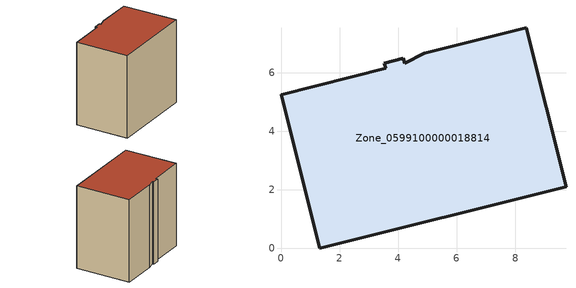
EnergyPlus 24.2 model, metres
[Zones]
Zone_0599100000018814
 floor ground (C_G): 0,5.24 3.57,6.15 3.52,6.33 4.18,6.49 4.22,6.33 4.89,6.67 8.37,7.54 9.73,2.11 1.32,0 z0
 wall outside (C_F): 3.57,6.15 0,5.24 1.32,0 9.73,2.11 8.37,7.54 4.89,6.67 4.22,6.33 4.18,6.49 3.52,6.33 3.57,6.15 z0:8.35
 roof outside (C_R): 8.37,7.54 4.89,6.67 4.22,6.33 4.18,6.49 3.52,6.33 3.57,6.15 0,5.24 1.32,0 9.73,2.11 z8.35
[BUILDING]
Pand.0599100000018814: North Axis=0; Terrain=City; Loads Convergence Tolerance Value=0.04; Temperature Convergence Tolerance Value=0.4; Solar Distribution=FullExterior; Maximum Number of Warmup Days=25; Minimum Number of Warmup Days=1
[Site:Location]
Rotterdam.The.Hague.AP_ZH_NLD Design_Conditions: Latitude=51.96; Longitude=4.45; Time Zone=1; Elevation=-4.5
[SITE:GROUNDTEMPERATURE:BUILDINGSURFACE]
18, 18, 18, 18, 18, 18, 18, 18, 18, 18, 18, 18
[MATERIAL] Thermal Absorptance=0.9; Solar Absorptance=0.7; Visible Absorptance=0.7
Name | Roughness | Thickness | Conductivity | Density | Specific Heat
G.TI.1975-1991 | MediumSmooth | 0.15 | 0.288461 | 540 | 1210
F.TI.1975-1991 | Rough | 0.3 | 0.230769 | 1920 | 840
R.TI.1975-1991 | MediumRough | 0.2 | 0.153846 | 1500 | 1000
[CONSTRUCTION]
C_G: G.TI.1975-1991
C_F: F.TI.1975-1991
C_R: R.TI.1975-1991
[ZONE]
Zone_0599100000018814: Type=1; Multiplier=1; Ceiling Height=Autocalculate; Volume=Autocalculate; Floor Area=autocalculate; Part of Total Floor Area=Yes
[ZONEINFILTRATION:DESIGNFLOWRATE]
Infil_Zone_0599100000018814: Zone or ZoneList or Space or SpaceList=Zone_0599100000018814; Schedule=AlwaysOn; Design Flow Rate Calculation Method=Flow/Area; Flow Rate per Floor Area=0.003; Constant Term Coefficient=1; Temperature Term Coefficient=0; Velocity Term Coefficient=0; Velocity Squared Term Coefficient=0
[HVACTEMPLATE:ZONE:IDEALLOADSAIRSYSTEM]
Zone_0599100000018814: Maximum Heating Supply Air Temperature=50; Minimum Cooling Supply Air Temperature=13; Maximum Heating Supply Air Humidity Ratio=0.0156; Minimum Cooling Supply Air Humidity Ratio=0.0077; Heating Limit=NoLimit; Cooling Limit=NoLimit; Dehumidification Control Type=ConstantSensibleHeatRatio; Cooling Sensible Heat Ratio=0.7; Dehumidification Setpoint=60; Humidification Control Type=None; Humidification Setpoint=30; Outdoor Air Method=None; Outdoor Air Flow Rate per Person=0.00944; Outdoor Air Flow Rate per Zone Floor Area=0; Outdoor Air Flow Rate per Zone=0; Demand Controlled Ventilation Type=None; Outdoor Air Economizer Type=NoEconomizer; Heat Recovery Type=None; Sensible Heat Recovery Effectiveness=0.7; Latent Heat Recovery Effectiveness=0.65
[ZONECONTROL:THERMOSTAT]
ThermostatControl_Zone_0599100000018814: Zone or ZoneList=Zone_0599100000018814; Control Type Schedule=DualSetpointControlType; Control 1=Thermostat_Zone_0599100000018814; Temperature Difference Between Cutout And Setpoint=0
[THERMOSTATSETPOINT:DUALSETPOINT]
Thermostat_Zone_0599100000018814: Heating Setpoint Temperature Schedule=HeatingSetpoint_Zone_0599100000018814; Cooling Setpoint Temperature Schedule=CoolingSetpoint_Zone_0599100000018814
[SCHEDULE:COMPACT]
HeatingSetpoint_Zone_0599100000018814: Through: 12/31, For: AllDays, Until: 24:00, 21
CoolingSetpoint_Zone_0599100000018814: Through: 12/31, For: AllDays, Until: 24:00, 24
DualSetpointControlType: Through: 12/31, For: AllDays, Until: 24:00, 4
AlwaysOn: Through: 12/31, For: AllDays, Until: 24:00, 1
